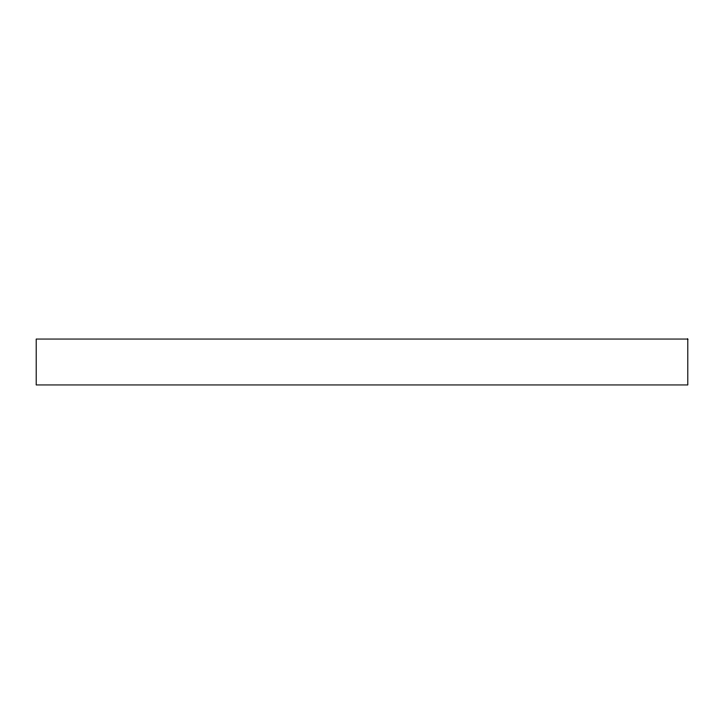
<?xml version="1.0" encoding="UTF-8"?>
<svg xmlns="http://www.w3.org/2000/svg" width="724" height="724" viewBox="0 0 724 724"><rect width="100%" height="100%" fill="white"/><g stroke="black" fill="none" stroke-linecap="round" stroke-linejoin="round"><path stroke-width="1.09" d="M687.8 339.058L36.2 339.058L36.2 384.942L687.8 384.942L687.8 339.058"/></g></svg>
